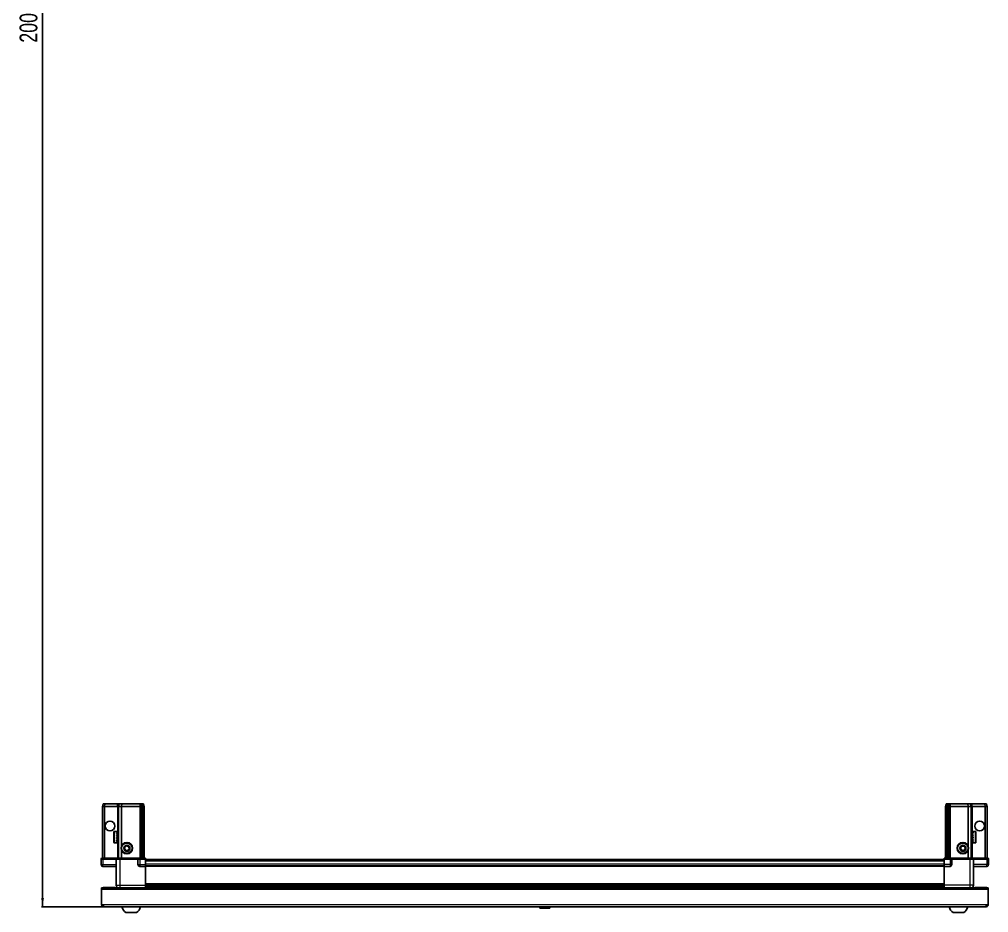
# Model space of a CAD drawing. Header units: millimetres. Extents: x 1415 to 5954, y -1388 to 1732.
# Drawn here: x 1479 to 2571, y -1388 to -381 of the extents above; entities that cross this region are included whole.
import ezdxf

# ---------------------------------------------------------------- set-up
doc = ezdxf.new("R2010")
doc.units = ezdxf.units.MM
doc.layers.add('FORMAT', color=7, linetype='Continuous')
doc.styles.add('SLDTEXTSTYLE0', font='TXT', dxfattribs={"width": 0.75})
doc.dimstyles.new('SLDDIMSTYLE0', dxfattribs={"dimtxt": 20, "dimasz": 10, "dimexe": 0, "dimexo": 0.0625, "dimgap": 5, "dimtad": 2, "dimdec": 1, "dimrnd": 1e-09, "dimzin": 12, "dimdsep": 46, "dimtxsty": 'SLDTEXTSTYLE0', "dimsah": 1, "dimcen": 0.09, "dimadec": 0, "dimazin": 3, "dimtfac": 1, "dimtofl": 0, "dimtmove": 0, "dimatfit": 3, "dimfxl": 0, "dimfrac": 2, "dimtolj": 1, "dimtzin": 12, "dimarcsym": 0})

# ---------------------------------------------------------------- blocks, each defined once
blk = doc.blocks.new('_D_9')
at = {"layer": 'FORMAT'}
for p, q in [((2065, 626), (1503.8, 626)), ((1504.8, 626), (1504.8, -1381)), ((1573.4, -1381), (1503.8, -1381))]:
    blk.add_line(p, q, dxfattribs=at)
for points in [[(1504.8, 626), (1503.3, 616), (1506.4, 616)], [(1504.8, -1381), (1506.4, -1371), (1503.3, -1371)]]:
    blk.add_solid(points, dxfattribs=at)
at = {"layer": 'FORMAT', "insert": (1479, -407.1), "char_height": 20, "attachment_point": 1, "rotation": 90, "style": 'SLDTEXTSTYLE0'}
blk.add_mtext('2007', dxfattribs=at)

msp = doc.modelspace()

# ---------------------------------------------------------------- linework, layer by layer
at = {"color": 7, "linetype": 'Continuous', "lineweight": 25}
for p, q in [((1572.32, -1268.01), (1573.12, -1265.01)), ((1573.12, -1265.01), (1574.97, -1265.01)), ((1574.82, -1268.01), (1574.97, -1265.01)), ((1574.97, -1265.01), (1589.32, -1265.01)), ((1589.32, -1265.01), (1591.12, -1265.01)), ((1590.32, -1268.01), (1591.12, -1265.01)), ((1591.12, -1265.01), (1594.15, -1265.01)), ((1594.15, -1265.01), (1593.82, -1268.01)), ((1594.15, -1265.01), (1614.32, -1265.01)), ((1614.32, -1265.01), (1616.12, -1265.01)), ((1616.12, -1265.01), (1615.32, -1268.01)), ((1616.12, -1265.01), (1616.86, -1265.01)), ((1616.86, -1265.01), (1616.32, -1268.01)), ((1616.86, -1265.01), (1617.36, -1265.01)), ((1617.36, -1265.01), (1618.52, -1265.01)), ((1617.36, -1265.01), (1617.82, -1268.01)), ((1618.52, -1265.01), (1619.32, -1268.01)), ((2523.12, -1265.01), (2522.32, -1268.01)), ((2524.28, -1265.01), (2523.12, -1265.01)), ((2524.28, -1265.01), (2523.82, -1268.01)), ((2524.78, -1265.01), (2524.28, -1265.01)), ((2524.78, -1265.01), (2525.32, -1268.01)), ((2525.52, -1265.01), (2524.78, -1265.01)), ((2525.52, -1265.01), (2526.32, -1268.01)), ((2527.32, -1265.01), (2525.52, -1265.01)), ((2547.49, -1265.01), (2527.32, -1265.01)), ((2547.49, -1265.01), (2547.82, -1268.01)), ((2550.52, -1265.01), (2547.49, -1265.01)), ((2551.32, -1268.01), (2550.52, -1265.01)), ((2552.32, -1265.01), (2550.52, -1265.01)), ((2566.67, -1265.01), (2552.32, -1265.01)), ((2566.82, -1268.01), (2566.67, -1265.01)), ((2568.52, -1265.01), (2566.67, -1265.01)), ((2569.32, -1268.01), (2568.52, -1265.01)), ((1572.32, -1268.01), (1572.32, -1326.31)), ((1574.82, -1268.01), (1572.32, -1268.01)), ((1574.82, -1268.01), (1574.82, -1326.31)), ((1589.32, -1268.01), (1574.82, -1268.01)), ((1590.32, -1268.01), (1589.32, -1268.01)), ((1593.82, -1268.01), (1590.32, -1268.01)), ((1590.32, -1268.01), (1590.32, -1326.31)), ((1593.82, -1268.01), (1593.82, -1312.51)), ((1614.32, -1268.01), (1593.82, -1268.01)), ((1615.32, -1268.01), (1614.32, -1268.01)), ((1615.32, -1268.01), (1615.32, -1326.31)), ((1616.32, -1268.01), (1615.32, -1268.01)), ((1616.32, -1268.01), (1616.32, -1326.31)), ((1617.82, -1268.01), (1616.32, -1268.01)), ((1617.82, -1268.01), (1617.82, -1326.31)), ((1619.32, -1268.01), (1617.82, -1268.01)), ((1619.32, -1268.01), (1619.32, -1326.31)), ((2522.32, -1268.01), (2523.82, -1268.01)), ((2522.32, -1268.01), (2522.32, -1326.31)), ((2523.82, -1268.01), (2525.32, -1268.01)), ((2523.82, -1268.01), (2523.82, -1326.31)), ((2525.32, -1268.01), (2525.32, -1326.31)), ((2525.32, -1268.01), (2526.32, -1268.01)), ((2526.32, -1268.01), (2526.32, -1326.31)), ((2526.32, -1268.01), (2527.32, -1268.01)), ((2527.32, -1268.01), (2547.82, -1268.01)), ((2547.82, -1268.01), (2547.82, -1312.51)), ((2547.82, -1268.01), (2551.32, -1268.01)), ((2551.32, -1268.01), (2551.32, -1326.31)), ((2551.32, -1268.01), (2552.32, -1268.01)), ((2552.32, -1268.01), (2566.82, -1268.01)), ((2566.82, -1268.01), (2566.82, -1326.31)), ((2566.82, -1268.01), (2569.32, -1268.01)), ((2569.32, -1268.01), (2569.32, -1326.31)), ((1585.12, -1308.21), (1585.12, -1296.81)), ((1588.32, -1296.01), (1585.92, -1296.01)), ((1588.32, -1296.01), (1588.32, -1296.02)), ((1588.32, -1296.02), (1588.82, -1296.02)), ((1588.32, -1296.21), (1588.82, -1296.21)), ((1588.32, -1296.21), (1588.32, -1296.43)), ((1588.32, -1296.43), (1588.82, -1296.43)), ((1588.32, -1297), (1588.82, -1297)), ((1588.32, -1297), (1588.32, -1297.43)), ((1588.32, -1297.43), (1588.82, -1297.43)), ((1588.32, -1298.34), (1588.82, -1298.34)), ((1588.32, -1298.34), (1588.32, -1298.93)), ((1588.32, -1298.93), (1588.82, -1298.93)), ((1588.82, -1296.21), (1588.82, -1296.02)), ((1588.82, -1296.43), (1588.82, -1296.21)), ((1588.82, -1297), (1588.82, -1296.43)), ((1588.82, -1297.43), (1588.82, -1297)), ((1588.82, -1298.34), (1588.82, -1297.43)), ((1588.92, -1298.11), (1588.82, -1298.11)), ((1588.82, -1298.93), (1588.82, -1298.34)), ((1588.82, -1300.08), (1588.82, -1298.93)), ((1588.92, -1306.91), (1588.92, -1298.11)), ((1589.8, -1299.2), (1589.32, -1298.51)), ((1589.32, -1306.51), (1589.32, -1298.51)), ((1590.29, -1298.51), (1589.8, -1299.2)), ((1589.8, -1305.82), (1589.8, -1299.2)), ((1590.32, -1298.51), (1590.29, -1298.51)), ((1590.29, -1306.51), (1590.29, -1298.51)), ((2551.35, -1298.51), (2551.32, -1298.51)), ((2551.84, -1299.2), (2551.35, -1298.51)), ((2551.35, -1298.51), (2551.35, -1306.51)), ((2552.32, -1298.51), (2551.84, -1299.2)), ((2551.84, -1299.2), (2551.84, -1305.82)), ((2552.32, -1298.51), (2552.32, -1306.51)), ((2552.82, -1298.11), (2552.72, -1298.11)), ((2552.72, -1298.11), (2552.72, -1306.91)), ((2555.72, -1296.01), (2552.82, -1296.01)), ((2553.32, -1296.01), (2552.82, -1296.01)), ((2552.82, -1296.01), (2552.82, -1296.06)), ((2552.82, -1296.06), (2552.82, -1296.35)), ((2553.32, -1296.06), (2552.82, -1296.06)), ((2553.32, -1296.35), (2552.82, -1296.35)), ((2552.82, -1296.35), (2552.82, -1296.62)), ((2553.32, -1296.62), (2552.82, -1296.62)), ((2552.82, -1296.62), (2552.82, -1297.29)), ((2553.32, -1297.29), (2552.82, -1297.29)), ((2552.82, -1297.29), (2552.82, -1297.76)), ((2552.82, -1297.76), (2552.82, -1298.73)), ((2553.32, -1297.76), (2552.82, -1297.76)), ((2553.32, -1298.73), (2552.82, -1298.73)), ((2552.82, -1298.73), (2552.82, -1299.36)), ((2552.82, -1299.36), (2552.82, -1300.55)), ((2553.32, -1299.36), (2552.82, -1299.36)), ((2553.32, -1296.06), (2553.32, -1296.01)), ((2553.32, -1296.62), (2553.32, -1296.35)), ((2553.32, -1297.76), (2553.32, -1297.29)), ((2553.32, -1299.36), (2553.32, -1298.73)), ((2556.52, -1296.81), (2556.52, -1308.21)), ((1585.92, -1309.01), (1588.32, -1309.01)), ((1588.32, -1300.08), (1588.82, -1300.08)), ((1588.32, -1300.08), (1588.32, -1300.78)), ((1588.32, -1300.78), (1588.82, -1300.78)), ((1588.32, -1302.06), (1588.82, -1302.06)), ((1588.32, -1302.06), (1588.32, -1302.8)), ((1588.32, -1302.21), (1588.82, -1302.21)), ((1588.32, -1302.71), (1588.82, -1302.71)), ((1588.32, -1302.8), (1588.82, -1302.8)), ((1588.32, -1304.09), (1588.82, -1304.09)), ((1588.32, -1304.09), (1588.32, -1304.79)), ((1588.32, -1304.79), (1588.82, -1304.79)), ((1588.32, -1305.96), (1588.82, -1305.96)), ((1588.32, -1305.96), (1588.32, -1306.56)), ((1588.32, -1306.56), (1588.82, -1306.56)), ((1588.32, -1307.49), (1588.82, -1307.49)), ((1588.32, -1307.49), (1588.32, -1307.94)), ((1588.32, -1307.94), (1588.82, -1307.94)), ((1588.32, -1308.54), (1588.82, -1308.54)), ((1588.32, -1308.54), (1588.32, -1308.78)), ((1588.32, -1308.78), (1588.82, -1308.78)), ((1588.32, -1309), (1588.82, -1309)), ((1588.32, -1309), (1588.32, -1309.01)), ((1588.32, -1309.01), (1588.82, -1309.01)), ((1588.82, -1300.78), (1588.82, -1300.08)), ((1588.82, -1302.06), (1588.82, -1300.78)), ((1588.82, -1302.21), (1588.82, -1302.06)), ((1588.82, -1302.8), (1588.82, -1302.71)), ((1588.82, -1304.09), (1588.82, -1302.8)), ((1588.82, -1304.79), (1588.82, -1304.09)), ((1588.82, -1305.96), (1588.82, -1304.79)), ((1588.82, -1306.56), (1588.82, -1305.96)), ((1588.82, -1307.49), (1588.82, -1306.56)), ((1588.82, -1306.91), (1588.92, -1306.91)), ((1588.82, -1307.94), (1588.82, -1307.49)), ((1588.82, -1308.54), (1588.82, -1307.94)), ((1588.82, -1308.78), (1588.82, -1308.54)), ((1588.82, -1309), (1588.82, -1308.78)), ((1588.82, -1309.01), (1588.82, -1309)), ((1589.32, -1306.51), (1589.8, -1305.82)), ((1589.8, -1305.82), (1590.29, -1306.51)), ((1590.29, -1306.51), (1590.32, -1306.51)), ((2551.32, -1306.51), (2551.35, -1306.51)), ((2551.35, -1306.51), (2551.84, -1305.82)), ((2551.84, -1305.82), (2552.32, -1306.51)), ((2552.72, -1306.91), (2552.82, -1306.91)), ((2553.32, -1300.55), (2552.82, -1300.55)), ((2552.82, -1300.55), (2552.82, -1301.19)), ((2553.32, -1301.19), (2552.82, -1301.19)), ((2552.82, -1301.27), (2552.82, -1302.56)), ((2553.32, -1301.27), (2552.82, -1301.27)), ((2553.32, -1302.56), (2552.82, -1302.56)), ((2553.32, -1303.05), (2552.82, -1303.05)), ((2552.82, -1303.05), (2552.82, -1303.3)), ((2552.82, -1303.3), (2552.82, -1304.57)), ((2553.32, -1303.3), (2552.82, -1303.3)), ((2553.32, -1304.57), (2552.82, -1304.57)), ((2552.82, -1304.57), (2552.82, -1305.26)), ((2552.82, -1305.26), (2552.82, -1306.38)), ((2553.32, -1305.26), (2552.82, -1305.26)), ((2553.32, -1306.38), (2552.82, -1306.38)), ((2552.82, -1306.38), (2552.82, -1306.94)), ((2552.82, -1306.94), (2552.82, -1307.8)), ((2553.32, -1306.94), (2552.82, -1306.94)), ((2553.32, -1307.8), (2552.82, -1307.8)), ((2552.82, -1307.8), (2552.82, -1308.2)), ((2552.82, -1308.2), (2552.82, -1308.71)), ((2553.32, -1308.2), (2552.82, -1308.2)), ((2553.32, -1308.71), (2552.82, -1308.71)), ((2552.82, -1308.71), (2552.82, -1308.89)), ((2552.82, -1308.89), (2552.82, -1309.01)), ((2553.32, -1308.89), (2552.82, -1308.89)), ((2552.82, -1309.01), (2555.72, -1309.01)), ((2553.32, -1301.27), (2553.32, -1300.55)), ((2553.32, -1303.3), (2553.32, -1302.56)), ((2553.32, -1305.26), (2553.32, -1304.57)), ((2553.32, -1306.94), (2553.32, -1306.38)), ((2553.32, -1308.2), (2553.32, -1307.8)), ((2553.32, -1308.89), (2553.32, -1308.71)), ((1593.82, -1317.51), (1593.82, -1326.31)), ((2547.82, -1317.51), (2547.82, -1326.31)), ((1571.32, -1326.31), (1570.82, -1327.18)), ((1570.82, -1327.51), (1570.82, -1327.18)), ((1570.82, -1327.51), (1572.82, -1327.51)), ((1570.82, -1327.51), (1570.82, -1333.51)), ((1572.82, -1326.31), (1571.32, -1326.31)), ((1572.82, -1326.31), (1587.62, -1326.31)), ((1587.62, -1327.51), (1572.82, -1327.51)), ((1572.82, -1327.51), (1587.62, -1327.51)), ((1587.62, -1326.31), (1587.82, -1326.31)), ((1587.82, -1327.51), (1587.62, -1327.51)), ((1587.82, -1327.51), (1587.82, -1326.31)), ((1587.82, -1326.31), (1591.82, -1326.31)), ((1591.82, -1327.51), (1587.82, -1327.51)), ((1587.82, -1327.51), (1587.82, -1356.51)), ((1591.82, -1326.31), (1612.12, -1326.31)), ((1612.12, -1327.51), (1591.82, -1327.51)), ((1612.12, -1326.31), (1612.32, -1326.31)), ((1612.32, -1327.51), (1612.12, -1327.51)), ((1612.32, -1327.51), (1612.32, -1326.31)), ((1613, -1326.31), (1612.32, -1326.31)), ((1612.32, -1327.51), (1614.32, -1327.51)), ((1612.32, -1327.51), (1612.32, -1333.51)), ((1613, -1326.31), (1620.82, -1326.31)), ((1620.82, -1327.18), (1614.32, -1327.18)), ((1620.82, -1327.51), (1614.32, -1327.51)), ((1614.32, -1327.51), (1620.82, -1327.51)), ((1620.82, -1326.31), (1620.82, -1327.18)), ((1620.82, -1327.18), (1620.82, -1327.18)), ((1620.82, -1327.51), (1620.82, -1327.18)), ((1620.82, -1327.51), (1620.82, -1327.51)), ((1620.82, -1327.51), (1620.82, -1333.51)), ((2520.82, -1327.66), (1620.82, -1327.66)), ((2520.82, -1326.31), (2528.64, -1326.31)), ((2520.82, -1327.18), (2520.82, -1326.31)), ((2527.32, -1327.18), (2520.82, -1327.18)), ((2520.82, -1327.51), (2520.82, -1327.18)), ((2527.32, -1327.51), (2520.82, -1327.51)), ((2520.82, -1327.51), (2520.82, -1333.51)), ((2527.32, -1327.51), (2529.32, -1327.51)), ((2529.32, -1327.51), (2527.32, -1327.51)), ((2529.32, -1326.31), (2528.64, -1326.31)), ((2529.32, -1327.51), (2529.32, -1326.31)), ((2529.32, -1326.31), (2529.52, -1326.31)), ((2529.52, -1327.51), (2529.32, -1327.51)), ((2529.32, -1327.51), (2529.32, -1333.51)), ((2529.52, -1326.31), (2549.82, -1326.31)), ((2549.82, -1327.51), (2529.52, -1327.51)), ((2549.82, -1326.31), (2553.82, -1326.31)), ((2553.82, -1327.51), (2549.82, -1327.51)), ((2553.82, -1327.51), (2553.82, -1326.31)), ((2553.82, -1326.31), (2554.02, -1326.31)), ((2554.02, -1327.51), (2553.82, -1327.51)), ((2553.82, -1327.51), (2553.82, -1356.51)), ((2554.02, -1326.31), (2568.82, -1326.31)), ((2568.82, -1327.51), (2554.02, -1327.51)), ((2570.32, -1326.31), (2568.82, -1326.31)), ((2568.82, -1327.51), (2570.82, -1327.51)), ((2570.82, -1327.18), (2570.32, -1326.31)), ((2570.82, -1327.18), (2570.32, -1326.31)), ((2570.82, -1327.51), (2570.82, -1327.18)), ((2570.82, -1327.51), (2570.82, -1327.18)), ((2570.82, -1327.51), (2570.82, -1327.51)), ((2570.82, -1327.51), (2570.82, -1333.51)), ((1587.82, -1335.51), (1572.82, -1335.51)), ((1620.82, -1335.51), (1614.32, -1335.51)), ((1620.82, -1333.51), (1620.82, -1335.51)), ((2520.82, -1334.86), (1620.82, -1334.86)), ((1620.82, -1356.51), (1620.82, -1335.51)), ((2520.82, -1333.51), (2520.82, -1335.51)), ((2520.82, -1335.51), (2527.32, -1335.51)), ((2520.82, -1356.51), (2520.82, -1335.51)), ((2553.82, -1335.51), (2568.82, -1335.51)), ((1571.32, -1361.61), (1571.32, -1359.51)), ((1571.32, -1359.51), (2570.32, -1359.51)), ((1571.32, -1378.91), (1571.32, -1361.61)), ((1586.32, -1359.41), (1573.42, -1359.41)), ((1586.32, -1359.41), (1586.32, -1359.51)), ((1620.67, -1359.51), (1620.67, -1356.51)), ((1620.82, -1357.54), (2520.82, -1357.54)), ((1620.82, -1357.57), (2520.82, -1357.57)), ((1644.7, -1359.36), (1620.82, -1359.36)), ((1639.32, -1359.51), (1639.32, -1359.36)), ((1639.36, -1359.51), (1639.36, -1359.36)), ((1639.63, -1359.51), (1639.63, -1359.36)), ((1639.89, -1359.51), (1639.89, -1359.36)), ((1640.54, -1359.51), (1640.54, -1359.36)), ((1641.01, -1359.51), (1641.01, -1359.36)), ((1641.97, -1359.51), (1641.97, -1359.36)), ((1642.59, -1359.51), (1642.59, -1359.36)), ((1643.78, -1359.51), (1643.78, -1359.36)), ((1644.44, -1359.51), (1644.44, -1359.36)), ((1644.49, -1359.51), (1644.49, -1359.36)), ((1645.79, -1359.36), (1644.7, -1359.36)), ((1645.79, -1359.51), (1645.79, -1359.36)), ((1645.79, -1359.36), (1645.79, -1359.36)), ((1646.52, -1359.36), (1645.79, -1359.36)), ((1645.8, -1359.51), (1645.8, -1359.36)), ((1646.3, -1359.51), (1646.3, -1359.36)), ((1646.52, -1359.51), (1646.52, -1359.36)), ((1646.94, -1359.36), (1646.52, -1359.36)), ((1646.52, -1359.36), (1646.52, -1359.36)), ((2494.7, -1359.36), (1646.94, -1359.36)), ((1647.8, -1359.51), (1647.8, -1359.36)), ((1648.49, -1359.51), (1648.49, -1359.36)), ((1649.61, -1359.51), (1649.61, -1359.36)), ((1650.19, -1359.51), (1650.19, -1359.36)), ((1651.06, -1359.51), (1651.06, -1359.36)), ((1651.46, -1359.51), (1651.46, -1359.36)), ((1651.99, -1359.51), (1651.99, -1359.36)), ((1652.18, -1359.51), (1652.18, -1359.36)), ((1652.32, -1359.51), (1652.32, -1359.36)), ((2489.32, -1359.51), (2489.32, -1359.36)), ((2489.49, -1359.51), (2489.49, -1359.36)), ((2489.7, -1359.51), (2489.7, -1359.36)), ((2490.26, -1359.51), (2490.26, -1359.36)), ((2490.68, -1359.51), (2490.68, -1359.36)), ((2491.58, -1359.51), (2491.58, -1359.36)), ((2492.16, -1359.51), (2492.16, -1359.36)), ((2493.31, -1359.51), (2493.31, -1359.36)), ((2494, -1359.51), (2494, -1359.36)), ((2495.28, -1359.36), (2494.7, -1359.36)), ((2495.28, -1359.51), (2495.28, -1359.36)), ((2495.29, -1359.36), (2495.28, -1359.36)), ((2496.02, -1359.36), (2495.29, -1359.36)), ((2495.46, -1359.51), (2495.46, -1359.36)), ((2495.96, -1359.51), (2495.96, -1359.36)), ((2496.02, -1359.51), (2496.02, -1359.36)), ((2496.94, -1359.36), (2496.02, -1359.36)), ((2496.02, -1359.36), (2496.02, -1359.36)), ((2520.82, -1359.36), (2496.94, -1359.36)), ((2497.31, -1359.51), (2497.31, -1359.36)), ((2498.02, -1359.51), (2498.02, -1359.36)), ((2499.19, -1359.51), (2499.19, -1359.36)), ((2499.8, -1359.51), (2499.8, -1359.36)), ((2500.75, -1359.51), (2500.75, -1359.36)), ((2501.19, -1359.51), (2501.19, -1359.36)), ((2501.82, -1359.51), (2501.82, -1359.36)), ((2502.06, -1359.51), (2502.06, -1359.36)), ((2502.3, -1359.51), (2502.3, -1359.36)), ((2502.32, -1359.51), (2502.32, -1359.36)), ((2555.32, -1359.41), (2555.32, -1359.51)), ((2555.32, -1359.41), (2568.22, -1359.41)), ((2570.32, -1359.51), (2570.32, -1361.61)), ((2570.32, -1361.61), (2570.32, -1378.91)), ((1573.42, -1378.91), (1571.32, -1378.91)), ((1573.42, -1378.91), (1573.42, -1381.01)), ((2568.22, -1381.01), (1573.42, -1381.01)), ((2066.02, -1381.01), (2065.03, -1382)), ((2065.03, -1382), (2065.03, -1382.51)), ((2076.6, -1382), (2065.03, -1382)), ((2076.6, -1382.51), (2065.03, -1382.51)), ((2076.6, -1382), (2075.62, -1381.01)), ((2076.6, -1382.51), (2076.6, -1382)), ((2570.32, -1378.91), (2568.22, -1378.91)), ((2568.22, -1381.01), (2568.22, -1378.91)), ((1598.82, -1387.61), (1610.82, -1387.61)), ((2530.82, -1387.61), (2542.82, -1387.61))]:
    msp.add_line(p, q, dxfattribs=at)
at = {"color": 8, "linetype": 'Continuous', "lineweight": 18}
for p, q in [((1589.32, -1268.01), (1589.32, -1265.01)), ((1614.32, -1265.01), (1614.32, -1268.01)), ((2527.32, -1265.01), (2527.32, -1268.01)), ((2552.32, -1268.01), (2552.32, -1265.01)), ((1589.32, -1268.01), (1589.32, -1298.51)), ((1614.32, -1268.01), (1614.32, -1326.31)), ((2527.32, -1268.01), (2527.32, -1326.31)), ((2552.32, -1268.01), (2552.32, -1298.51)), ((1585.92, -1309.01), (1585.92, -1296.01)), ((2555.72, -1296.01), (2555.72, -1309.01)), ((1589.32, -1306.51), (1589.32, -1326.31)), ((2552.32, -1306.51), (2552.32, -1326.31)), ((1572.82, -1327.51), (1572.82, -1326.31)), ((1572.82, -1327.51), (1572.82, -1333.51)), ((1587.62, -1327.51), (1587.62, -1326.31)), ((1591.82, -1327.51), (1591.82, -1326.31)), ((1591.82, -1327.51), (1591.82, -1356.51)), ((1612.12, -1327.51), (1612.12, -1326.31)), ((1614.32, -1327.51), (1614.32, -1327.18)), ((1614.32, -1327.51), (1614.32, -1333.51)), ((1620.82, -1327.51), (1620.82, -1327.18)), ((2520.82, -1329.66), (1620.82, -1329.66)), ((2527.32, -1327.51), (2527.32, -1327.18)), ((2527.32, -1327.51), (2527.32, -1333.51)), ((2529.52, -1326.31), (2529.52, -1327.51)), ((2549.82, -1327.51), (2549.82, -1326.31)), ((2549.82, -1327.51), (2549.82, -1356.51)), ((2554.02, -1326.31), (2554.02, -1327.51)), ((2568.82, -1327.51), (2568.82, -1326.31)), ((2568.82, -1327.51), (2568.82, -1333.51)), ((1570.82, -1333.51), (1572.82, -1333.51)), ((1572.82, -1333.51), (1587.82, -1333.51)), ((1572.82, -1335.51), (1572.82, -1333.51)), ((1612.32, -1333.51), (1614.32, -1333.51)), ((1614.32, -1333.51), (1620.82, -1333.51)), ((1614.32, -1333.51), (1614.32, -1335.51)), ((2520.82, -1332.86), (1620.82, -1332.86)), ((2520.82, -1335.51), (1620.82, -1335.51)), ((2527.32, -1333.51), (2520.82, -1333.51)), ((2527.32, -1333.51), (2527.32, -1335.51)), ((2529.32, -1333.51), (2527.32, -1333.51)), ((2568.82, -1333.51), (2553.82, -1333.51)), ((2570.82, -1333.51), (2568.82, -1333.51)), ((2568.82, -1335.51), (2568.82, -1333.51)), ((2570.32, -1361.61), (1571.32, -1361.61)), ((1573.42, -1359.51), (1573.42, -1359.41)), ((1591.82, -1356.51), (1620.82, -1356.51)), ((1620.82, -1354.92), (2520.82, -1354.92)), ((2520.82, -1356.33), (1620.82, -1356.33)), ((1620.82, -1358.78), (2520.82, -1358.78)), ((2549.82, -1356.51), (2520.82, -1356.51)), ((2568.22, -1359.51), (2568.22, -1359.41)), ((2568.22, -1378.91), (1573.42, -1378.91))]:
    msp.add_line(p, q, dxfattribs=at)
at = {"color": 7, "linetype": 'Continuous', "lineweight": 25, "flags": 128}
for points in [[(1573.42, -1359.41), (1573.01, -1359.45), (1572.78, -1359.51)], [(2568.86, -1359.51), (2568.63, -1359.45), (2568.22, -1359.41)]]:
    msp.add_lwpolyline(points, dxfattribs=at)
at = {"color": 7, "linetype": 'Continuous', "lineweight": 25}
for centre, radius in [((1580.82, -1290.01), 5.5), ((2560.82, -1290.01), 5.5), ((1599.82, -1315.01), 6.5), ((2541.82, -1315.01), 6.5), ((1599.82, -1315.01), 3.46), ((2541.82, -1315.01), 3.46)]:
    msp.add_circle(centre, radius, dxfattribs=at)
at = {"color": 8, "linetype": 'Continuous', "lineweight": 18}
for centre in [(1599.82, -1315.01), (2541.82, -1315.01)]:
    msp.add_circle(centre, 5.7, dxfattribs=at)
at = {"color": 7, "linetype": 'Continuous', "lineweight": 25}
for centre, radius, start, end in [((1585.92, -1296.81), 0.8, 90, 180), ((1589.32, -1298.11), 0.4, 180, 270), ((2552.32, -1298.11), 0.4, 270, 360), ((2555.72, -1296.81), 0.8, 0, 90), ((1585.92, -1308.21), 0.8, 180, 270), ((1589.32, -1306.91), 0.4, 90, 180), ((2552.32, -1306.91), 0.4, 0, 90), ((2555.72, -1308.21), 0.8, 270, 360), ((1599.82, -1315.01), 2.5, 147.37605, 207.37605), ((1599.82, -1315.01), 2.5, 207.37605, 267.37605), ((1599.82, -1315.01), 2.5, 87.37605, 147.37605), ((1599.82, -1315.01), 2.5, 267.37605, 327.37605), ((1599.82, -1315.01), 2.5, 27.37605, 87.37605), ((1599.82, -1315.01), 2.5, 327.37605, 27.37605), ((2541.82, -1315.01), 2.5, 134.67671, 194.67671), ((2541.82, -1315.01), 2.5, 194.67671, 254.67671), ((2541.82, -1315.01), 2.5, 74.67671, 134.67671), ((2541.82, -1315.01), 2.5, 254.67671, 314.67671), ((2541.82, -1315.01), 2.5, 14.67671, 74.67671), ((2541.82, -1315.01), 2.5, 314.67671, 14.67671), ((1572.82, -1333.51), 2, 180, 270), ((1614.32, -1333.51), 2, 180, 270), ((2527.32, -1333.51), 2, 270, 0), ((2568.82, -1333.51), 2, 270, 0), ((1573.42, -1378.91), 2.1, 180, 270), ((1573.42, -1378.91), 0.6, 180, 270), ((1605.84, -1377.99), 11.91, 194.70035, 233.8734), ((1603.8, -1377.99), 11.91, 306.1266, 345.29965), ((2537.84, -1377.99), 11.91, 194.70035, 233.8734), ((2535.8, -1377.99), 11.91, 306.1266, 345.29965), ((2568.22, -1378.91), 2.1, 270, 0), ((2568.22, -1378.91), 0.6, 270, 0)]:
    msp.add_arc(centre, radius, start, end, dxfattribs=at)
for centre, start_param, end_param in [((1614.32, -1323.72), 2.4188584, 3.1415927), ((2527.32, -1323.72), 3.1415927, 3.8643269)]:
    msp.add_ellipse(centre, major_axis=(0, 3.46), ratio=0.5773503, start_param=start_param, end_param=end_param, dxfattribs=at)
for points, knots in [([(1596.94, -1314.88), (1597.21, -1314.45), (1597.73, -1313.64), (1598.25, -1312.83), (1598.49, -1312.45)], [0, 0, 0, 0, 0.5346859, 1, 1, 1, 1]), ([(1598.26, -1317.45), (1598.21, -1317.33), (1597.93, -1316.8), (1597.47, -1315.92), (1597.09, -1315.19), (1596.94, -1314.88)], [0, 0, 0, 0, 0.13312467, 0.63709944, 1, 1, 1, 1]), ([(1601.15, -1317.58), (1600.63, -1317.55), (1599.67, -1317.51), (1598.71, -1317.47), (1598.26, -1317.45)], [0, 0, 0, 0, 0.5346859, 1, 1, 1, 1]), ([(1598.49, -1312.45), (1599.01, -1312.47), (1599.97, -1312.52), (1600.93, -1312.56), (1601.38, -1312.58)], [0, 0, 0, 0, 0.5346859, 1, 1, 1, 1]), ([(1602.7, -1315.15), (1602.43, -1315.58), (1601.91, -1316.39), (1601.39, -1317.2), (1601.15, -1317.58)], [0, 0, 0, 0, 0.5346859, 1, 1, 1, 1]), ([(1601.38, -1312.58), (1601.53, -1312.89), (1601.91, -1313.62), (1602.37, -1314.5), (1602.65, -1315.04), (1602.7, -1315.15)], [0, 0, 0, 0, 0.3629006, 0.8668753, 1, 1, 1, 1]), ([(2539.04, -1314.25), (2539.4, -1313.89), (2540.09, -1313.21), (2540.77, -1312.54), (2541.09, -1312.22)], [0, 0, 0, 0, 0.5346859, 1, 1, 1, 1]), ([(2539.77, -1317.04), (2539.68, -1316.71), (2539.47, -1315.91), (2539.22, -1314.95), (2539.07, -1314.37), (2539.04, -1314.25)], [0, 0, 0, 0, 0.3629006, 0.8668753, 1, 1, 1, 1]), ([(2542.55, -1317.81), (2542.05, -1317.67), (2541.12, -1317.42), (2540.2, -1317.16), (2539.77, -1317.04)], [0, 0, 0, 0, 0.5346859, 1, 1, 1, 1]), ([(2541.09, -1312.22), (2541.59, -1312.36), (2542.52, -1312.61), (2543.44, -1312.87), (2543.87, -1312.98)], [0, 0, 0, 0, 0.5346859, 1, 1, 1, 1]), ([(2544.6, -1315.78), (2544.24, -1316.14), (2543.55, -1316.82), (2542.87, -1317.49), (2542.55, -1317.81)], [0, 0, 0, 0, 0.5346859, 1, 1, 1, 1]), ([(2543.87, -1312.98), (2543.9, -1313.11), (2544.06, -1313.68), (2544.31, -1314.65), (2544.52, -1315.44), (2544.6, -1315.78)], [0, 0, 0, 0, 0.1331247, 0.6370994, 1, 1, 1, 1]), ([(1587.82, -1356.51), (1587.87, -1356.95), (1587.94, -1357.63), (1588.37, -1358.45), (1588.83, -1359), (1589.23, -1359.36), (1589.5, -1359.49), (1589.54, -1359.51)], [0, 0, 0, 0, 0.3630185, 0.5584377, 0.7580039, 0.9575702, 1, 1, 1, 1]), ([(1620.82, -1356.51), (1620.82, -1356.91), (1620.82, -1357.7), (1620.82, -1358.72), (1620.82, -1359.35), (1620.82, -1359.5), (1620.82, -1359.51)], [0, 0, 0, 0, 0.3255201, 0.6510403, 0.9765604, 1, 1, 1, 1]), ([(2520.82, -1356.51), (2520.82, -1356.91), (2520.82, -1357.7), (2520.82, -1358.72), (2520.82, -1359.35), (2520.82, -1359.5), (2520.82, -1359.51)], [0, 0, 0, 0, 0.3255201, 0.6510403, 0.9765604, 1, 1, 1, 1]), ([(2553.82, -1356.51), (2553.77, -1356.95), (2553.7, -1357.63), (2553.27, -1358.45), (2552.81, -1359), (2552.41, -1359.36), (2552.14, -1359.49), (2552.1, -1359.51)], [0, 0, 0, 0, 0.3630185, 0.5584377, 0.7580039, 0.9575702, 1, 1, 1, 1])]:
    msp.add_open_spline(points, degree=3, knots=knots, dxfattribs=at)
at = {"color": 8, "linetype": 'Continuous', "lineweight": 18}
for points in [[(1587.82, -1356.51), (1587.88, -1356.51), (1588, -1356.51), (1588.93, -1356.51), (1590.25, -1356.51), (1591.3, -1356.51), (1591.82, -1356.51)], [(2553.82, -1356.51), (2553.76, -1356.51), (2553.64, -1356.51), (2552.71, -1356.51), (2551.39, -1356.51), (2550.34, -1356.51), (2549.82, -1356.51)]]:
    msp.add_open_spline(points, degree=3, dxfattribs=at)
for points in [[(1591.82, -1356.51), (1591.82, -1356.95), (1591.82, -1357.63), (1591.82, -1358.45), (1591.82, -1359), (1591.82, -1359.36), (1591.82, -1359.49), (1591.82, -1359.51)], [(2549.82, -1356.51), (2549.82, -1356.95), (2549.82, -1357.63), (2549.82, -1358.45), (2549.82, -1359), (2549.82, -1359.36), (2549.82, -1359.49), (2549.82, -1359.51)]]:
    msp.add_open_spline(points, degree=3, knots=[0, 0, 0, 0, 0.3630185, 0.5584377, 0.7580039, 0.9575702, 1, 1, 1, 1], dxfattribs=at)

# ---------------------------------------------------------------- dimensions: what is measured, and where the dimension line sits
at = {"layer": 'FORMAT'}
dim = msp.add_linear_dim(base=(1504.82, -1381.01), p1=(2065.03, 625.99), p2=(1573.42, -1381.01), angle=90, dimstyle='SLDDIMSTYLE0', dxfattribs=at)
dim.commit()
dim.dimension.update_dxf_attribs({"geometry": '_D_9', "text_midpoint": (1504.82, -377.51), "dimtype": 160})

doc.saveas('drawing.dxf')
